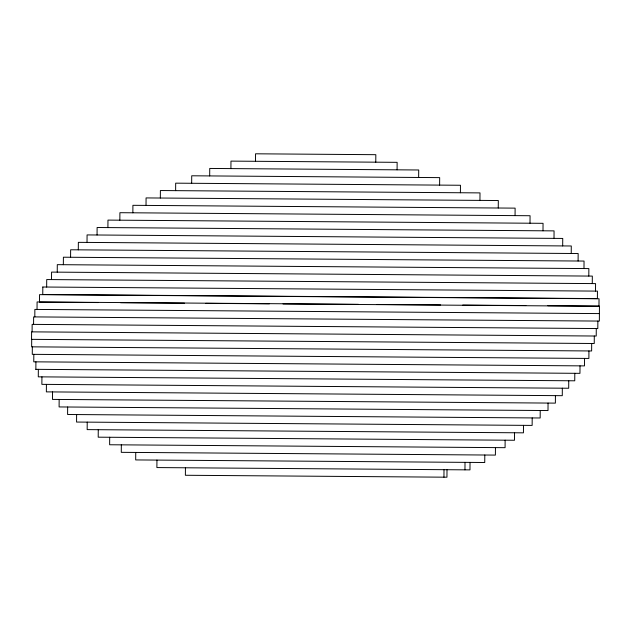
<?xml version="1.0" encoding="UTF-8"?>
<svg xmlns="http://www.w3.org/2000/svg" width="631" height="631" viewBox="0 0 631 631"><rect width="100%" height="100%" fill="white"/><g stroke="black" fill="none" stroke-linecap="round" stroke-linejoin="round"><path stroke-width="0.95" d="M31.7 339.352L31.645 346.837L591.626 350.97L591.681 343.485M32.094 331.867L32.149 324.373L597.809 328.554L597.865 321.069M32.331 346.837L32.276 354.33L588.881 358.44L588.936 350.954M33.577 324.389L33.632 316.896L599.355 321.076L599.45 306.098L547.842 305.719M33.822 354.338L33.766 361.831L584.487 365.893L584.543 358.408M34.808 316.904L34.863 309.419L599.411 313.591M35.857 369.332L35.912 361.847M37.032 309.435L37.087 301.949L358.432 304.323M38.341 369.348L38.286 376.841L574.746 380.801L574.802 373.315M41.93 376.865L41.875 384.35L568.697 388.246L568.752 380.753M46.662 287.042L46.718 279.557L595.569 283.611L595.514 291.096M46.418 384.382L46.363 391.875L562.276 395.684L562.331 388.199M51.513 279.588L51.568 272.103L592.328 276.094L592.272 283.587M52.531 391.922L52.468 399.407L555.375 403.122L555.43 395.629M57.24 272.142L57.295 264.657L588.857 268.585L588.802 276.07M59.156 399.455L59.101 406.94L548 410.552L548.055 403.067M63.345 264.704L63.4 257.211L584.046 261.06L583.99 268.546M67.659 407.003L67.604 414.496L540.168 417.982L540.223 410.497M70.585 257.267L70.64 249.781L578.154 253.528L578.099 261.013M76.619 414.559L76.564 422.052L532.138 425.412L532.193 417.927M78.299 249.837L78.354 242.351L571.284 245.987L571.229 253.473M87.023 242.414L87.078 234.921L562.742 238.439L562.686 245.924M87.22 422.123L87.165 429.616L523.438 432.834L523.493 425.349M97.056 235L97.111 227.507L554.065 230.883L554.01 238.376M98.262 429.695L98.207 437.18L514.478 440.257L514.533 432.771M107.909 227.594L107.972 220.101L543.054 223.319L542.999 230.804M109.691 437.267L109.636 444.76L505.076 447.679L505.131 440.193M119.851 220.187L119.906 212.702L530.064 215.731L530.008 223.216M121.333 444.847L121.278 452.332L495.398 455.093L495.453 447.608M132.857 212.797L132.912 205.312L515.117 208.135L515.062 215.621M135.744 452.435L135.689 459.928L484.742 462.507L484.797 455.014M146.021 205.406L146.076 197.921L498.316 200.524L498.261 208.009M156.945 460.086L156.89 467.571L469.977 469.882L470.032 462.397M160.337 198.024L160.392 190.538L480.002 192.897L479.946 200.382M175.639 190.649L175.67 183.164L460.464 185.262L460.409 192.755M185.435 467.784L185.38 475.269L446.953 477.202L447.008 469.716M191.666 183.282L191.721 175.789L439.673 177.626L439.618 185.112M209.681 175.923L209.737 168.438L418.708 169.984L418.653 177.469M230.914 168.595L230.97 161.11L397.136 162.333L397.08 169.818M255.5 161.284L255.555 153.798L375.831 154.69L375.776 162.175M443.948 477.178L444.003 469.693M464.96 469.843L465.015 462.357M580.015 365.862L579.96 373.347L35.786 369.332M594.299 336.015L594.244 343.501L31.55 339.344L31.605 331.859L596.224 336.031L596.279 328.538M377.141 304.457L440.619 304.931M462.728 305.089L525.852 305.554M98.207 302.565L39.501 302.131L39.556 294.638L599.032 298.771L598.977 306.256L283.011 303.929M120.6 302.73L184.465 303.195M205.777 303.353L269.374 303.826M42.813 287.01L42.758 294.503L597.391 298.597L597.447 291.112L42.813 287.01"/></g></svg>
